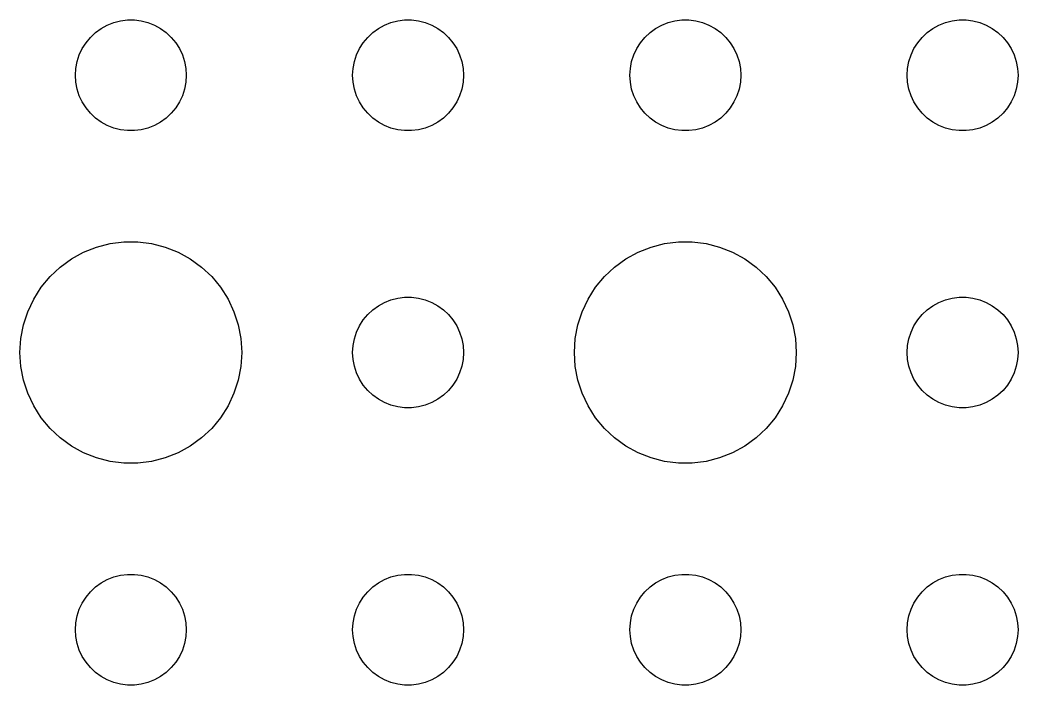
# Model space of a CAD drawing. Header units: metres. Extents: x -112 to 112, y -104 to 104.
# Drawn here: x -3 to 24, y -76.5 to -58.5 of the extents above; entities that cross this region are included whole.
import ezdxf

# ---------------------------------------------------------------- set-up
doc = ezdxf.new("R2010")
doc.units = ezdxf.units.M

msp = doc.modelspace()

# ---------------------------------------------------------------- linework, layer by layer
for p, q in [((-0.63866, -58.6428), (-0.46352, -58.5734)), ((-0.46352, -58.5734), (-0.28107, -58.5266)), ((-0.28107, -58.5266), (-0.09418, -58.503)), ((-0.09418, -58.503), (0.09418, -58.503)), ((0.09418, -58.503), (0.28107, -58.5266)), ((0.28107, -58.5266), (0.46352, -58.5734)), ((0.46352, -58.5734), (0.63866, -58.6428)), ((6.86133, -58.6428), (7.03647, -58.5734)), ((7.03647, -58.5734), (7.21892, -58.5266)), ((7.21892, -58.5266), (7.40581, -58.503)), ((7.40581, -58.503), (7.59418, -58.503)), ((7.59418, -58.503), (7.78107, -58.5266)), ((7.78107, -58.5266), (7.96352, -58.5734)), ((7.96352, -58.5734), (8.13866, -58.6428)), ((14.3613, -58.6428), (14.5365, -58.5734)), ((14.5365, -58.5734), (14.7189, -58.5266)), ((14.7189, -58.5266), (14.9058, -58.503)), ((14.9058, -58.503), (15.0942, -58.503)), ((15.0942, -58.503), (15.2811, -58.5266)), ((15.2811, -58.5266), (15.4635, -58.5734)), ((15.4635, -58.5734), (15.6387, -58.6428)), ((21.8613, -58.6428), (22.0365, -58.5734)), ((22.0365, -58.5734), (22.2189, -58.5266)), ((22.2189, -58.5266), (22.4058, -58.503)), ((22.4058, -58.503), (22.5942, -58.503)), ((22.5942, -58.503), (22.7811, -58.5266)), ((22.7811, -58.5266), (22.9635, -58.5734)), ((22.9635, -58.5734), (23.1387, -58.6428)), ((-1.09344, -58.9732), (-0.95613, -58.8442)), ((-0.95613, -58.8442), (-0.80373, -58.7335)), ((-0.80373, -58.7335), (-0.63866, -58.6428)), ((0.63866, -58.6428), (0.80373, -58.7335)), ((0.80373, -58.7335), (0.95613, -58.8442)), ((0.95613, -58.8442), (1.09344, -58.9732)), ((6.40654, -58.9732), (6.54385, -58.8442)), ((6.54385, -58.8442), (6.69626, -58.7335)), ((6.69626, -58.7335), (6.86133, -58.6428)), ((8.13866, -58.6428), (8.30373, -58.7335)), ((8.30373, -58.7335), (8.45613, -58.8442)), ((8.45613, -58.8442), (8.59344, -58.9732)), ((13.9065, -58.9732), (14.0439, -58.8442)), ((14.0439, -58.8442), (14.1963, -58.7335)), ((14.1963, -58.7335), (14.3613, -58.6428)), ((15.6387, -58.6428), (15.8037, -58.7335)), ((15.8037, -58.7335), (15.9561, -58.8442)), ((15.9561, -58.8442), (16.0934, -58.9732)), ((21.4065, -58.9732), (21.5439, -58.8442)), ((21.5439, -58.8442), (21.6963, -58.7335)), ((21.6963, -58.7335), (21.8613, -58.6428)), ((23.1387, -58.6428), (23.3037, -58.7335)), ((23.3037, -58.7335), (23.4561, -58.8442)), ((23.4561, -58.8442), (23.5934, -58.9732)), ((-1.31445, -59.2774), (-1.21352, -59.1183)), ((-1.21352, -59.1183), (-1.09344, -58.9732)), ((1.09344, -58.9732), (1.21352, -59.1183)), ((1.21352, -59.1183), (1.31445, -59.2774)), ((6.18553, -59.2774), (6.28647, -59.1183)), ((6.28647, -59.1183), (6.40654, -58.9732)), ((8.59344, -58.9732), (8.71352, -59.1183)), ((8.71352, -59.1183), (8.81445, -59.2774)), ((13.6855, -59.2774), (13.7865, -59.1183)), ((13.7865, -59.1183), (13.9065, -58.9732)), ((16.0934, -58.9732), (16.2135, -59.1183)), ((16.2135, -59.1183), (16.3145, -59.2774)), ((21.1855, -59.2774), (21.2865, -59.1183)), ((21.2865, -59.1183), (21.4065, -58.9732)), ((23.5934, -58.9732), (23.7135, -59.1183)), ((23.7135, -59.1183), (23.8145, -59.2774)), ((-1.39465, -59.4478), (-1.31445, -59.2774)), ((1.31445, -59.2774), (1.39465, -59.4478)), ((6.10533, -59.4478), (6.18553, -59.2774)), ((8.81445, -59.2774), (8.89465, -59.4478)), ((13.6053, -59.4478), (13.6855, -59.2774)), ((16.3145, -59.2774), (16.3947, -59.4478)), ((21.1053, -59.4478), (21.1855, -59.2774)), ((23.8145, -59.2774), (23.8947, -59.4478)), ((-1.48816, -59.812), (-1.45287, -59.627)), ((-1.45287, -59.627), (-1.39465, -59.4478)), ((1.39465, -59.4478), (1.45287, -59.627)), ((1.45287, -59.627), (1.48816, -59.812)), ((6.01183, -59.812), (6.04712, -59.627)), ((6.04712, -59.627), (6.10533, -59.4478)), ((8.89465, -59.4478), (8.95287, -59.627)), ((8.95287, -59.627), (8.98816, -59.812)), ((13.5118, -59.812), (13.5471, -59.627)), ((13.5471, -59.627), (13.6053, -59.4478)), ((16.3947, -59.4478), (16.4529, -59.627)), ((16.4529, -59.627), (16.4882, -59.812)), ((21.0118, -59.812), (21.0471, -59.627)), ((21.0471, -59.627), (21.1053, -59.4478)), ((23.8947, -59.4478), (23.9529, -59.627)), ((23.9529, -59.627), (23.9882, -59.812)), ((-1.5, -60), (-1.48816, -59.812)), ((1.48816, -59.812), (1.5, -60)), ((6, -60), (6.01183, -59.812)), ((8.98816, -59.812), (9, -60)), ((13.5, -60), (13.5118, -59.812)), ((16.4882, -59.812), (16.5, -60)), ((21, -60), (21.0118, -59.812)), ((23.9882, -59.812), (24, -60)), ((-1.48816, -60.188), (-1.5, -60)), ((-1.45287, -60.373), (-1.48816, -60.188)), ((1.48816, -60.188), (1.45287, -60.373)), ((1.5, -60), (1.48816, -60.188)), ((6.01183, -60.188), (6, -60)), ((6.04712, -60.373), (6.01183, -60.188)), ((8.98816, -60.188), (8.95287, -60.373)), ((9, -60), (8.98816, -60.188)), ((13.5118, -60.188), (13.5, -60)), ((13.5471, -60.373), (13.5118, -60.188)), ((16.4882, -60.188), (16.4529, -60.373)), ((16.5, -60), (16.4882, -60.188)), ((21.0118, -60.188), (21, -60)), ((21.0471, -60.373), (21.0118, -60.188)), ((23.9882, -60.188), (23.9529, -60.373)), ((24, -60), (23.9882, -60.188)), ((-1.39465, -60.5522), (-1.45287, -60.373)), ((1.45287, -60.373), (1.39465, -60.5522)), ((6.10533, -60.5522), (6.04712, -60.373)), ((8.95287, -60.373), (8.89465, -60.5522)), ((13.6053, -60.5522), (13.5471, -60.373)), ((16.4529, -60.373), (16.3947, -60.5522)), ((21.1053, -60.5522), (21.0471, -60.373)), ((23.9529, -60.373), (23.8947, -60.5522)), ((-1.31445, -60.7226), (-1.39465, -60.5522)), ((-1.21352, -60.8817), (-1.31445, -60.7226)), ((1.31445, -60.7226), (1.21352, -60.8817)), ((1.39465, -60.5522), (1.31445, -60.7226)), ((6.18553, -60.7226), (6.10533, -60.5522)), ((6.28647, -60.8817), (6.18553, -60.7226)), ((8.81445, -60.7226), (8.71352, -60.8817)), ((8.89465, -60.5522), (8.81445, -60.7226)), ((13.6855, -60.7226), (13.6053, -60.5522)), ((13.7865, -60.8817), (13.6855, -60.7226)), ((16.3145, -60.7226), (16.2135, -60.8817)), ((16.3947, -60.5522), (16.3145, -60.7226)), ((21.1855, -60.7226), (21.1053, -60.5522)), ((21.2865, -60.8817), (21.1855, -60.7226)), ((23.8145, -60.7226), (23.7135, -60.8817)), ((23.8947, -60.5522), (23.8145, -60.7226)), ((-1.09344, -61.0268), (-1.21352, -60.8817)), ((1.21352, -60.8817), (1.09344, -61.0268)), ((6.40654, -61.0268), (6.28647, -60.8817)), ((8.71352, -60.8817), (8.59344, -61.0268)), ((13.9065, -61.0268), (13.7865, -60.8817)), ((16.2135, -60.8817), (16.0934, -61.0268)), ((21.4065, -61.0268), (21.2865, -60.8817)), ((23.7135, -60.8817), (23.5934, -61.0268)), ((-0.95613, -61.1558), (-1.09344, -61.0268)), ((-0.80373, -61.2665), (-0.95613, -61.1558)), ((-0.63866, -61.3572), (-0.80373, -61.2665)), ((0.80373, -61.2665), (0.63866, -61.3572)), ((0.95613, -61.1558), (0.80373, -61.2665)), ((1.09344, -61.0268), (0.95613, -61.1558)), ((6.54385, -61.1558), (6.40654, -61.0268)), ((6.69626, -61.2665), (6.54385, -61.1558)), ((6.86133, -61.3572), (6.69626, -61.2665)), ((8.30373, -61.2665), (8.13866, -61.3572)), ((8.45613, -61.1558), (8.30373, -61.2665)), ((8.59344, -61.0268), (8.45613, -61.1558)), ((14.0439, -61.1558), (13.9065, -61.0268)), ((14.1963, -61.2665), (14.0439, -61.1558)), ((14.3613, -61.3572), (14.1963, -61.2665)), ((15.8037, -61.2665), (15.6387, -61.3572)), ((15.9561, -61.1558), (15.8037, -61.2665)), ((16.0934, -61.0268), (15.9561, -61.1558)), ((21.5439, -61.1558), (21.4065, -61.0268)), ((21.6963, -61.2665), (21.5439, -61.1558)), ((21.8613, -61.3572), (21.6963, -61.2665)), ((23.3037, -61.2665), (23.1387, -61.3572)), ((23.4561, -61.1558), (23.3037, -61.2665)), ((23.5934, -61.0268), (23.4561, -61.1558)), ((-0.46352, -61.4266), (-0.63866, -61.3572)), ((-0.28107, -61.4734), (-0.46352, -61.4266)), ((-0.09418, -61.497), (-0.28107, -61.4734)), ((0.09418, -61.497), (-0.09418, -61.497)), ((0.28107, -61.4734), (0.09418, -61.497)), ((0.46352, -61.4266), (0.28107, -61.4734)), ((0.63866, -61.3572), (0.46352, -61.4266)), ((7.03647, -61.4266), (6.86133, -61.3572)), ((7.21892, -61.4734), (7.03647, -61.4266)), ((7.40581, -61.497), (7.21892, -61.4734)), ((7.59418, -61.497), (7.40581, -61.497)), ((7.78107, -61.4734), (7.59418, -61.497)), ((7.96352, -61.4266), (7.78107, -61.4734)), ((8.13866, -61.3572), (7.96352, -61.4266)), ((14.5365, -61.4266), (14.3613, -61.3572)), ((14.7189, -61.4734), (14.5365, -61.4266)), ((14.9058, -61.497), (14.7189, -61.4734)), ((15.0942, -61.497), (14.9058, -61.497)), ((15.2811, -61.4734), (15.0942, -61.497)), ((15.4635, -61.4266), (15.2811, -61.4734)), ((15.6387, -61.3572), (15.4635, -61.4266)), ((22.0365, -61.4266), (21.8613, -61.3572)), ((22.2189, -61.4734), (22.0365, -61.4266)), ((22.4058, -61.497), (22.2189, -61.4734)), ((22.5942, -61.497), (22.4058, -61.497)), ((22.7811, -61.4734), (22.5942, -61.497)), ((22.9635, -61.4266), (22.7811, -61.4734)), ((23.1387, -61.3572), (22.9635, -61.4266)), ((-0.56213, -64.5531), (-0.18837, -64.5059)), ((-0.18837, -64.5059), (0.18837, -64.5059)), ((0.18837, -64.5059), (0.56213, -64.5531)), ((14.4379, -64.5531), (14.8116, -64.5059)), ((14.8116, -64.5059), (15.1884, -64.5059)), ((15.1884, -64.5059), (15.5621, -64.5531)), ((-1.60747, -64.967), (-1.27733, -64.7855)), ((-1.27733, -64.7855), (-0.92705, -64.6468)), ((-0.92705, -64.6468), (-0.56213, -64.5531)), ((0.56213, -64.5531), (0.92705, -64.6468)), ((0.92705, -64.6468), (1.27733, -64.7855)), ((1.27733, -64.7855), (1.60747, -64.967)), ((13.3925, -64.967), (13.7227, -64.7855)), ((13.7227, -64.7855), (14.0729, -64.6468)), ((14.0729, -64.6468), (14.4379, -64.5531)), ((15.5621, -64.5531), (15.927, -64.6468)), ((15.927, -64.6468), (16.2773, -64.7855)), ((16.2773, -64.7855), (16.6075, -64.967)), ((-1.91226, -65.1885), (-1.60747, -64.967)), ((1.60747, -64.967), (1.91226, -65.1885)), ((13.0877, -65.1885), (13.3925, -64.967)), ((16.6075, -64.967), (16.9123, -65.1885)), ((-2.1869, -65.4464), (-1.91226, -65.1885)), ((1.91226, -65.1885), (2.1869, -65.4464)), ((12.8131, -65.4464), (13.0877, -65.1885)), ((16.9123, -65.1885), (17.1869, -65.4464)), ((-2.42705, -65.7366), (-2.1869, -65.4464)), ((2.1869, -65.4464), (2.42705, -65.7366)), ((12.5729, -65.7366), (12.8131, -65.4464)), ((17.1869, -65.4464), (17.427, -65.7366)), ((-2.62891, -66.0547), (-2.42705, -65.7366)), ((2.42705, -65.7366), (2.62891, -66.0547)), ((12.3711, -66.0547), (12.5729, -65.7366)), ((17.427, -65.7366), (17.6289, -66.0547)), ((-2.78932, -66.3956), (-2.62891, -66.0547)), ((2.62891, -66.0547), (2.78932, -66.3956)), ((6.69626, -66.2335), (6.86133, -66.1428)), ((6.86133, -66.1428), (7.03647, -66.0734)), ((7.03647, -66.0734), (7.21892, -66.0266)), ((7.21892, -66.0266), (7.40581, -66.003)), ((7.40581, -66.003), (7.59418, -66.003)), ((7.59418, -66.003), (7.78107, -66.0266)), ((7.78107, -66.0266), (7.96352, -66.0734)), ((7.96352, -66.0734), (8.13866, -66.1428)), ((8.13866, -66.1428), (8.30373, -66.2335)), ((12.2107, -66.3956), (12.3711, -66.0547)), ((17.6289, -66.0547), (17.7893, -66.3956)), ((21.6963, -66.2335), (21.8613, -66.1428)), ((21.8613, -66.1428), (22.0365, -66.0734)), ((22.0365, -66.0734), (22.2189, -66.0266)), ((22.2189, -66.0266), (22.4058, -66.003)), ((22.4058, -66.003), (22.5942, -66.003)), ((22.5942, -66.003), (22.7811, -66.0266)), ((22.7811, -66.0266), (22.9635, -66.0734)), ((22.9635, -66.0734), (23.1387, -66.1428)), ((23.1387, -66.1428), (23.3037, -66.2335)), ((-2.90575, -66.7539), (-2.78932, -66.3956)), ((2.78932, -66.3956), (2.90575, -66.7539)), ((6.40654, -66.4732), (6.54385, -66.3442)), ((6.54385, -66.3442), (6.69626, -66.2335)), ((8.30373, -66.2335), (8.45613, -66.3442)), ((8.45613, -66.3442), (8.59344, -66.4732)), ((12.0942, -66.7539), (12.2107, -66.3956)), ((17.7893, -66.3956), (17.9057, -66.7539)), ((21.4065, -66.4732), (21.5439, -66.3442)), ((21.5439, -66.3442), (21.6963, -66.2335)), ((23.3037, -66.2335), (23.4561, -66.3442)), ((23.4561, -66.3442), (23.5934, -66.4732)), ((6.18553, -66.7774), (6.28647, -66.6183)), ((6.28647, -66.6183), (6.40654, -66.4732)), ((8.59344, -66.4732), (8.71352, -66.6183)), ((8.71352, -66.6183), (8.81445, -66.7774)), ((21.1855, -66.7774), (21.2865, -66.6183)), ((21.2865, -66.6183), (21.4065, -66.4732)), ((23.5934, -66.4732), (23.7135, -66.6183)), ((23.7135, -66.6183), (23.8145, -66.7774)), ((-2.97633, -67.124), (-2.90575, -66.7539)), ((2.90575, -66.7539), (2.97633, -67.124)), ((6.04712, -67.127), (6.10533, -66.9478)), ((6.10533, -66.9478), (6.18553, -66.7774)), ((8.81445, -66.7774), (8.89465, -66.9478)), ((8.89465, -66.9478), (8.95287, -67.127)), ((12.0237, -67.124), (12.0942, -66.7539)), ((17.9057, -66.7539), (17.9763, -67.124)), ((21.0471, -67.127), (21.1053, -66.9478)), ((21.1053, -66.9478), (21.1855, -66.7774)), ((23.8145, -66.7774), (23.8947, -66.9478)), ((23.8947, -66.9478), (23.9529, -67.127)), ((-3, -67.5), (-2.97633, -67.124)), ((2.97633, -67.124), (3, -67.5)), ((6.01183, -67.312), (6.04712, -67.127)), ((8.95287, -67.127), (8.98816, -67.312)), ((12, -67.5), (12.0237, -67.124)), ((17.9763, -67.124), (18, -67.5)), ((21.0118, -67.312), (21.0471, -67.127)), ((23.9529, -67.127), (23.9882, -67.312)), ((-2.97633, -67.876), (-3, -67.5)), ((3, -67.5), (2.97633, -67.876)), ((6, -67.5), (6.01183, -67.312)), ((6.01183, -67.688), (6, -67.5)), ((8.98816, -67.312), (9, -67.5)), ((9, -67.5), (8.98816, -67.688)), ((12.0237, -67.876), (12, -67.5)), ((18, -67.5), (17.9763, -67.876)), ((21, -67.5), (21.0118, -67.312)), ((21.0118, -67.688), (21, -67.5)), ((23.9882, -67.312), (24, -67.5)), ((24, -67.5), (23.9882, -67.688)), ((6.04712, -67.873), (6.01183, -67.688)), ((8.98816, -67.688), (8.95287, -67.873)), ((21.0471, -67.873), (21.0118, -67.688)), ((23.9882, -67.688), (23.9529, -67.873)), ((-2.90575, -68.2461), (-2.97633, -67.876)), ((2.97633, -67.876), (2.90575, -68.2461)), ((6.10533, -68.0522), (6.04712, -67.873)), ((8.95287, -67.873), (8.89465, -68.0522)), ((12.0942, -68.2461), (12.0237, -67.876)), ((17.9763, -67.876), (17.9057, -68.2461)), ((21.1053, -68.0522), (21.0471, -67.873)), ((23.9529, -67.873), (23.8947, -68.0522)), ((-2.78932, -68.6044), (-2.90575, -68.2461)), ((2.90575, -68.2461), (2.78932, -68.6044)), ((6.18553, -68.2226), (6.10533, -68.0522)), ((6.28647, -68.3817), (6.18553, -68.2226)), ((8.81445, -68.2226), (8.71352, -68.3817)), ((8.89465, -68.0522), (8.81445, -68.2226)), ((12.2107, -68.6044), (12.0942, -68.2461)), ((17.9057, -68.2461), (17.7893, -68.6044)), ((21.1855, -68.2226), (21.1053, -68.0522)), ((21.2865, -68.3817), (21.1855, -68.2226)), ((23.8145, -68.2226), (23.7135, -68.3817)), ((23.8947, -68.0522), (23.8145, -68.2226)), ((6.40654, -68.5268), (6.28647, -68.3817)), ((6.54385, -68.6558), (6.40654, -68.5268)), ((8.59344, -68.5268), (8.45613, -68.6558)), ((8.71352, -68.3817), (8.59344, -68.5268)), ((21.4065, -68.5268), (21.2865, -68.3817)), ((21.5439, -68.6558), (21.4065, -68.5268)), ((23.5934, -68.5268), (23.4561, -68.6558)), ((23.7135, -68.3817), (23.5934, -68.5268)), ((-2.62891, -68.9453), (-2.78932, -68.6044)), ((2.78932, -68.6044), (2.62891, -68.9453)), ((6.69626, -68.7665), (6.54385, -68.6558)), ((6.86133, -68.8572), (6.69626, -68.7665)), ((8.30373, -68.7665), (8.13866, -68.8572)), ((8.45613, -68.6558), (8.30373, -68.7665)), ((12.3711, -68.9453), (12.2107, -68.6044)), ((17.7893, -68.6044), (17.6289, -68.9453)), ((21.6963, -68.7665), (21.5439, -68.6558)), ((21.8613, -68.8572), (21.6963, -68.7665)), ((23.3037, -68.7665), (23.1387, -68.8572)), ((23.4561, -68.6558), (23.3037, -68.7665)), ((-2.42705, -69.2634), (-2.62891, -68.9453)), ((2.62891, -68.9453), (2.42705, -69.2634)), ((7.03647, -68.9266), (6.86133, -68.8572)), ((7.21892, -68.9734), (7.03647, -68.9266)), ((7.40581, -68.997), (7.21892, -68.9734)), ((7.59418, -68.997), (7.40581, -68.997)), ((7.78107, -68.9734), (7.59418, -68.997)), ((7.96352, -68.9266), (7.78107, -68.9734)), ((8.13866, -68.8572), (7.96352, -68.9266)), ((12.5729, -69.2634), (12.3711, -68.9453)), ((17.6289, -68.9453), (17.427, -69.2634)), ((22.0365, -68.9266), (21.8613, -68.8572)), ((22.2189, -68.9734), (22.0365, -68.9266)), ((22.4058, -68.997), (22.2189, -68.9734)), ((22.5942, -68.997), (22.4058, -68.997)), ((22.7811, -68.9734), (22.5942, -68.997)), ((22.9635, -68.9266), (22.7811, -68.9734)), ((23.1387, -68.8572), (22.9635, -68.9266)), ((-2.1869, -69.5536), (-2.42705, -69.2634)), ((2.42705, -69.2634), (2.1869, -69.5536)), ((12.8131, -69.5536), (12.5729, -69.2634)), ((17.427, -69.2634), (17.1869, -69.5536)), ((-1.91226, -69.8115), (-2.1869, -69.5536)), ((2.1869, -69.5536), (1.91226, -69.8115)), ((13.0877, -69.8115), (12.8131, -69.5536)), ((17.1869, -69.5536), (16.9123, -69.8115)), ((-1.60747, -70.033), (-1.91226, -69.8115)), ((1.91226, -69.8115), (1.60747, -70.033)), ((13.3925, -70.033), (13.0877, -69.8115)), ((16.9123, -69.8115), (16.6075, -70.033)), ((-1.27733, -70.2145), (-1.60747, -70.033)), ((1.60747, -70.033), (1.27733, -70.2145)), ((13.7227, -70.2145), (13.3925, -70.033)), ((16.6075, -70.033), (16.2773, -70.2145)), ((-0.92705, -70.3532), (-1.27733, -70.2145)), ((-0.56213, -70.4469), (-0.92705, -70.3532)), ((-0.18837, -70.4941), (-0.56213, -70.4469)), ((0.56213, -70.4469), (0.18837, -70.4941)), ((0.92705, -70.3532), (0.56213, -70.4469)), ((1.27733, -70.2145), (0.92705, -70.3532)), ((14.0729, -70.3532), (13.7227, -70.2145)), ((14.4379, -70.4469), (14.0729, -70.3532)), ((14.8116, -70.4941), (14.4379, -70.4469)), ((15.5621, -70.4469), (15.1884, -70.4941)), ((15.927, -70.3532), (15.5621, -70.4469)), ((16.2773, -70.2145), (15.927, -70.3532)), ((0.18837, -70.4941), (-0.18837, -70.4941)), ((15.1884, -70.4941), (14.8116, -70.4941)), ((-0.80373, -73.7335), (-0.63866, -73.6428)), ((-0.63866, -73.6428), (-0.46352, -73.5734)), ((-0.46352, -73.5734), (-0.28107, -73.5266)), ((-0.28107, -73.5266), (-0.09418, -73.503)), ((-0.09418, -73.503), (0.09418, -73.503)), ((0.09418, -73.503), (0.28107, -73.5266)), ((0.28107, -73.5266), (0.46352, -73.5734)), ((0.46352, -73.5734), (0.63866, -73.6428)), ((0.63866, -73.6428), (0.80373, -73.7335)), ((6.69626, -73.7335), (6.86133, -73.6428)), ((6.86133, -73.6428), (7.03647, -73.5734)), ((7.03647, -73.5734), (7.21892, -73.5266)), ((7.21892, -73.5266), (7.40581, -73.503)), ((7.40581, -73.503), (7.59418, -73.503)), ((7.59418, -73.503), (7.78107, -73.5266)), ((7.78107, -73.5266), (7.96352, -73.5734)), ((7.96352, -73.5734), (8.13866, -73.6428)), ((8.13866, -73.6428), (8.30373, -73.7335)), ((14.1963, -73.7335), (14.3613, -73.6428)), ((14.3613, -73.6428), (14.5365, -73.5734)), ((14.5365, -73.5734), (14.7189, -73.5266)), ((14.7189, -73.5266), (14.9058, -73.503)), ((14.9058, -73.503), (15.0942, -73.503)), ((15.0942, -73.503), (15.2811, -73.5266)), ((15.2811, -73.5266), (15.4635, -73.5734)), ((15.4635, -73.5734), (15.6387, -73.6428)), ((15.6387, -73.6428), (15.8037, -73.7335)), ((21.6963, -73.7335), (21.8613, -73.6428)), ((21.8613, -73.6428), (22.0365, -73.5734)), ((22.0365, -73.5734), (22.2189, -73.5266)), ((22.2189, -73.5266), (22.4058, -73.503)), ((22.4058, -73.503), (22.5942, -73.503)), ((22.5942, -73.503), (22.7811, -73.5266)), ((22.7811, -73.5266), (22.9635, -73.5734)), ((22.9635, -73.5734), (23.1387, -73.6428)), ((23.1387, -73.6428), (23.3037, -73.7335)), ((-1.21352, -74.1183), (-1.09344, -73.9732)), ((-1.09344, -73.9732), (-0.95613, -73.8442)), ((-0.95613, -73.8442), (-0.80373, -73.7335)), ((0.80373, -73.7335), (0.95613, -73.8442)), ((0.95613, -73.8442), (1.09344, -73.9732)), ((1.09344, -73.9732), (1.21352, -74.1183)), ((6.28647, -74.1183), (6.40654, -73.9732)), ((6.40654, -73.9732), (6.54385, -73.8442)), ((6.54385, -73.8442), (6.69626, -73.7335)), ((8.30373, -73.7335), (8.45613, -73.8442)), ((8.45613, -73.8442), (8.59344, -73.9732)), ((8.59344, -73.9732), (8.71352, -74.1183)), ((13.7865, -74.1183), (13.9065, -73.9732)), ((13.9065, -73.9732), (14.0439, -73.8442)), ((14.0439, -73.8442), (14.1963, -73.7335)), ((15.8037, -73.7335), (15.9561, -73.8442)), ((15.9561, -73.8442), (16.0934, -73.9732)), ((16.0934, -73.9732), (16.2135, -74.1183)), ((21.2865, -74.1183), (21.4065, -73.9732)), ((21.4065, -73.9732), (21.5439, -73.8442)), ((21.5439, -73.8442), (21.6963, -73.7335)), ((23.3037, -73.7335), (23.4561, -73.8442)), ((23.4561, -73.8442), (23.5934, -73.9732)), ((23.5934, -73.9732), (23.7135, -74.1183)), ((-1.31445, -74.2774), (-1.21352, -74.1183)), ((1.21352, -74.1183), (1.31445, -74.2774)), ((6.18553, -74.2774), (6.28647, -74.1183)), ((8.71352, -74.1183), (8.81445, -74.2774)), ((13.6855, -74.2774), (13.7865, -74.1183)), ((16.2135, -74.1183), (16.3145, -74.2774)), ((21.1855, -74.2774), (21.2865, -74.1183)), ((23.7135, -74.1183), (23.8145, -74.2774)), ((-1.45287, -74.627), (-1.39465, -74.4478)), ((-1.39465, -74.4478), (-1.31445, -74.2774)), ((1.31445, -74.2774), (1.39465, -74.4478)), ((1.39465, -74.4478), (1.45287, -74.627)), ((6.04712, -74.627), (6.10533, -74.4478)), ((6.10533, -74.4478), (6.18553, -74.2774)), ((8.81445, -74.2774), (8.89465, -74.4478)), ((8.89465, -74.4478), (8.95287, -74.627)), ((13.5471, -74.627), (13.6053, -74.4478)), ((13.6053, -74.4478), (13.6855, -74.2774)), ((16.3145, -74.2774), (16.3947, -74.4478)), ((16.3947, -74.4478), (16.4529, -74.627)), ((21.0471, -74.627), (21.1053, -74.4478)), ((21.1053, -74.4478), (21.1855, -74.2774)), ((23.8145, -74.2774), (23.8947, -74.4478)), ((23.8947, -74.4478), (23.9529, -74.627)), ((-1.48816, -74.812), (-1.45287, -74.627)), ((1.45287, -74.627), (1.48816, -74.812)), ((6.01183, -74.812), (6.04712, -74.627)), ((8.95287, -74.627), (8.98816, -74.812)), ((13.5118, -74.812), (13.5471, -74.627)), ((16.4529, -74.627), (16.4882, -74.812)), ((21.0118, -74.812), (21.0471, -74.627)), ((23.9529, -74.627), (23.9882, -74.812)), ((-1.5, -75), (-1.48816, -74.812)), ((-1.48816, -75.188), (-1.5, -75)), ((1.48816, -74.812), (1.5, -75)), ((1.5, -75), (1.48816, -75.188)), ((6, -75), (6.01183, -74.812)), ((6.01183, -75.188), (6, -75)), ((8.98816, -74.812), (9, -75)), ((9, -75), (8.98816, -75.188)), ((13.5, -75), (13.5118, -74.812)), ((13.5118, -75.188), (13.5, -75)), ((16.4882, -74.812), (16.5, -75)), ((16.5, -75), (16.4882, -75.188)), ((21, -75), (21.0118, -74.812)), ((21.0118, -75.188), (21, -75)), ((23.9882, -74.812), (24, -75)), ((24, -75), (23.9882, -75.188)), ((-1.45287, -75.373), (-1.48816, -75.188)), ((1.48816, -75.188), (1.45287, -75.373)), ((6.04712, -75.373), (6.01183, -75.188)), ((8.98816, -75.188), (8.95287, -75.373)), ((13.5471, -75.373), (13.5118, -75.188)), ((16.4882, -75.188), (16.4529, -75.373)), ((21.0471, -75.373), (21.0118, -75.188)), ((23.9882, -75.188), (23.9529, -75.373)), ((-1.39465, -75.5522), (-1.45287, -75.373)), ((-1.31445, -75.7226), (-1.39465, -75.5522)), ((1.39465, -75.5522), (1.31445, -75.7226)), ((1.45287, -75.373), (1.39465, -75.5522)), ((6.10533, -75.5522), (6.04712, -75.373)), ((6.18553, -75.7226), (6.10533, -75.5522)), ((8.89465, -75.5522), (8.81445, -75.7226)), ((8.95287, -75.373), (8.89465, -75.5522)), ((13.6053, -75.5522), (13.5471, -75.373)), ((13.6855, -75.7226), (13.6053, -75.5522)), ((16.3947, -75.5522), (16.3145, -75.7226)), ((16.4529, -75.373), (16.3947, -75.5522)), ((21.1053, -75.5522), (21.0471, -75.373)), ((21.1855, -75.7226), (21.1053, -75.5522)), ((23.8947, -75.5522), (23.8145, -75.7226)), ((23.9529, -75.373), (23.8947, -75.5522)), ((-1.21352, -75.8817), (-1.31445, -75.7226)), ((1.31445, -75.7226), (1.21352, -75.8817)), ((6.28647, -75.8817), (6.18553, -75.7226)), ((8.81445, -75.7226), (8.71352, -75.8817)), ((13.7865, -75.8817), (13.6855, -75.7226)), ((16.3145, -75.7226), (16.2135, -75.8817)), ((21.2865, -75.8817), (21.1855, -75.7226)), ((23.8145, -75.7226), (23.7135, -75.8817)), ((-1.09344, -76.0268), (-1.21352, -75.8817)), ((-0.95613, -76.1558), (-1.09344, -76.0268)), ((1.09344, -76.0268), (0.95613, -76.1558)), ((1.21352, -75.8817), (1.09344, -76.0268)), ((6.40654, -76.0268), (6.28647, -75.8817)), ((6.54385, -76.1558), (6.40654, -76.0268)), ((8.59344, -76.0268), (8.45613, -76.1558)), ((8.71352, -75.8817), (8.59344, -76.0268)), ((13.9065, -76.0268), (13.7865, -75.8817)), ((14.0439, -76.1558), (13.9065, -76.0268)), ((16.0934, -76.0268), (15.9561, -76.1558)), ((16.2135, -75.8817), (16.0934, -76.0268)), ((21.4065, -76.0268), (21.2865, -75.8817)), ((21.5439, -76.1558), (21.4065, -76.0268)), ((23.5934, -76.0268), (23.4561, -76.1558)), ((23.7135, -75.8817), (23.5934, -76.0268)), ((-0.80373, -76.2665), (-0.95613, -76.1558)), ((-0.63866, -76.3572), (-0.80373, -76.2665)), ((-0.46352, -76.4266), (-0.63866, -76.3572)), ((0.63866, -76.3572), (0.46352, -76.4266)), ((0.80373, -76.2665), (0.63866, -76.3572)), ((0.95613, -76.1558), (0.80373, -76.2665)), ((6.69626, -76.2665), (6.54385, -76.1558)), ((6.86133, -76.3572), (6.69626, -76.2665)), ((7.03647, -76.4266), (6.86133, -76.3572)), ((8.13866, -76.3572), (7.96352, -76.4266)), ((8.30373, -76.2665), (8.13866, -76.3572)), ((8.45613, -76.1558), (8.30373, -76.2665)), ((14.1963, -76.2665), (14.0439, -76.1558)), ((14.3613, -76.3572), (14.1963, -76.2665)), ((14.5365, -76.4266), (14.3613, -76.3572)), ((15.6387, -76.3572), (15.4635, -76.4266)), ((15.8037, -76.2665), (15.6387, -76.3572)), ((15.9561, -76.1558), (15.8037, -76.2665)), ((21.6963, -76.2665), (21.5439, -76.1558)), ((21.8613, -76.3572), (21.6963, -76.2665)), ((22.0365, -76.4266), (21.8613, -76.3572)), ((23.1387, -76.3572), (22.9635, -76.4266)), ((23.3037, -76.2665), (23.1387, -76.3572)), ((23.4561, -76.1558), (23.3037, -76.2665)), ((-0.28107, -76.4734), (-0.46352, -76.4266)), ((-0.09418, -76.497), (-0.28107, -76.4734)), ((0.09418, -76.497), (-0.09418, -76.497)), ((0.28107, -76.4734), (0.09418, -76.497)), ((0.46352, -76.4266), (0.28107, -76.4734)), ((7.21892, -76.4734), (7.03647, -76.4266)), ((7.40581, -76.497), (7.21892, -76.4734)), ((7.59418, -76.497), (7.40581, -76.497)), ((7.78107, -76.4734), (7.59418, -76.497)), ((7.96352, -76.4266), (7.78107, -76.4734)), ((14.7189, -76.4734), (14.5365, -76.4266)), ((14.9058, -76.497), (14.7189, -76.4734)), ((15.0942, -76.497), (14.9058, -76.497)), ((15.2811, -76.4734), (15.0942, -76.497)), ((15.4635, -76.4266), (15.2811, -76.4734)), ((22.2189, -76.4734), (22.0365, -76.4266)), ((22.4058, -76.497), (22.2189, -76.4734)), ((22.5942, -76.497), (22.4058, -76.497)), ((22.7811, -76.4734), (22.5942, -76.497)), ((22.9635, -76.4266), (22.7811, -76.4734))]:
    msp.add_line(p, q)

doc.saveas('drawing.dxf')
